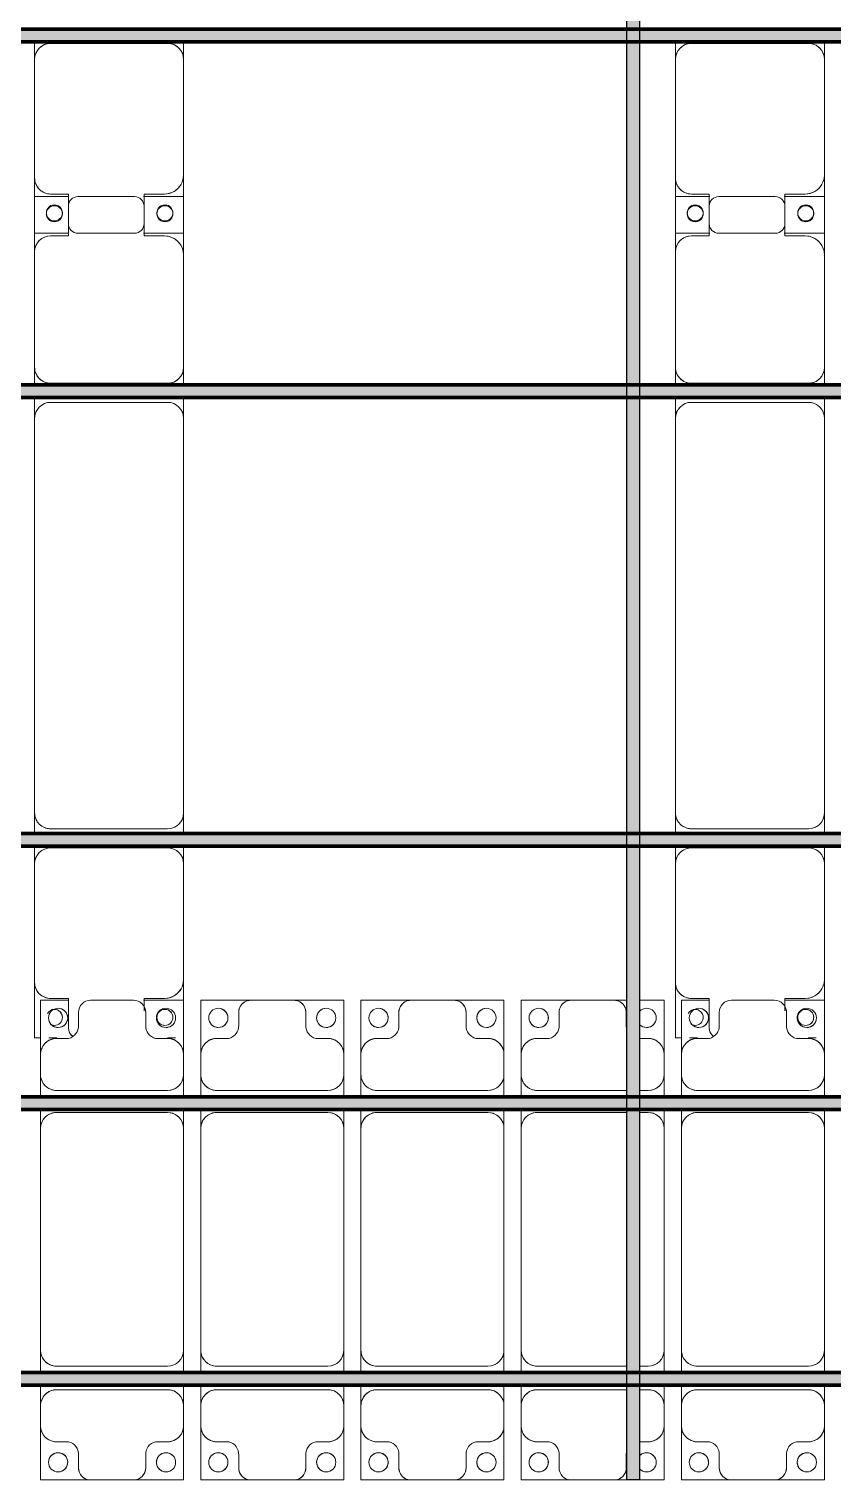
# Model space of a CAD drawing. Header units: millimetres. Extents: x -291190 to 146725, y 19759 to 185158.
# Drawn here: x -267430 to -264920, y 64836 to 69363 of the extents above; entities that cross this region are included whole.
import ezdxf

# ---------------------------------------------------------------- set-up
doc = ezdxf.new("R2010")
doc.units = ezdxf.units.MM
doc.layers.add('A-GENM', color=13, linetype='Continuous', lineweight=9)
doc.layers.add('S-BEAM', color=12, linetype='Continuous', lineweight=9)

# ---------------------------------------------------------------- blocks, each defined once
blk = doc.blocks.new('Dầm C52 - Dầm C52-73879-KHUNG KẾT CẤU BÈ PIN 4')
at = {"layer": 'S-BEAM', "lineweight": 140}
blk.add_hatch(color=1, dxfattribs=at).paths.add_polyline_path([(-101365.1, 20), (-101557, 20), (-101557, -20), (101557, -20), (101557, 20), (-100456.6, 20)])
at = {"layer": 'S-BEAM', "color": 1, "lineweight": 140}
for p, q in [((-101557, 20), (101557, 20)), ((101557, -20), (-101557, -20))]:
    blk.add_line(p, q, dxfattribs=at)
blk = doc.blocks.new('Dầm C52 - Dầm C52-73880-KHUNG KẾT CẤU BÈ PIN 4')
at = {"layer": 'S-BEAM', "lineweight": 140}
blk.add_hatch(color=1, dxfattribs=at).paths.add_polyline_path([(-101365.1, 20), (-101557, 20), (-101557, -20), (101518, -20), (101518, 20), (-100456.6, 20)])
at = {"layer": 'S-BEAM', "color": 1, "lineweight": 140}
for p, q in [((-101557, 20), (101518, 20)), ((101518, -20), (-101557, -20))]:
    blk.add_line(p, q, dxfattribs=at)
blk = doc.blocks.new('Dai phaodi lai - DẢI PHAO DI LẠI-72756-KHUNG KẾT CẤU BÈ PIN 4')
at = {"layer": 'A-GENM', "color": 7}
for p, q in [((183776.8, 748.4), (183933.1, 748.4)), ((183776.8, 579.3), (183776.8, 748.4)), ((183776.8, 748.4), (183776.8, 579.3)), ((183933.1, 748.4), (183776.8, 748.4)), ((184066.9, 748.4), (183933.1, 748.4)), ((184066.9, 748.4), (184223.2, 748.4)), ((184223.2, 748.4), (184066.9, 748.4)), ((184223.2, 748.4), (184223.2, 579.3)), ((184223.2, 579.3), (184223.2, 748.4)), ((184276.8, 748.4), (184353.4, 748.4)), ((184276.8, 579.3), (184276.8, 748.4)), ((184276.8, 748.4), (184276.8, 579.3)), ((184353.4, 748.4), (184276.8, 748.4)), ((184393.4, 748.4), (184433.1, 748.4)), ((184433.1, 748.4), (184393.4, 748.4)), ((184566.9, 748.4), (184433.1, 748.4)), ((184566.9, 748.4), (184723.2, 748.4)), ((184723.2, 748.4), (184566.9, 748.4)), ((184723.2, 748.4), (184723.2, 579.3)), ((184723.2, 579.3), (184723.2, 748.4)), ((184776.8, 748.4), (184933.1, 748.4)), ((184776.8, 579.3), (184776.8, 748.4)), ((184776.8, 748.4), (184776.8, 579.3)), ((184933.1, 748.4), (184776.8, 748.4)), ((185066.9, 748.4), (184933.1, 748.4)), ((185066.9, 748.4), (185223.2, 748.4)), ((185223.2, 748.4), (185066.9, 748.4)), ((185223.2, 748.4), (185223.2, 579.3)), ((185223.2, 579.3), (185223.2, 748.4)), ((185276.8, 748.4), (185433.1, 748.4)), ((185276.8, 579.3), (185276.8, 748.4)), ((185276.8, 748.4), (185276.8, 579.3)), ((185433.1, 748.4), (185276.8, 748.4)), ((185566.9, 748.4), (185433.1, 748.4)), ((185566.9, 748.4), (185723.2, 748.4)), ((185723.2, 748.4), (185566.9, 748.4)), ((185723.2, 748.4), (185723.2, 579.3)), ((185723.2, 579.3), (185723.2, 748.4)), ((185776.8, 748.4), (185933.1, 748.4)), ((185776.8, 579.3), (185776.8, 748.4)), ((185776.8, 748.4), (185776.8, 579.3)), ((185933.1, 748.4), (185776.8, 748.4)), ((186066.9, 748.4), (185933.1, 748.4)), ((186066.9, 748.4), (186223.2, 748.4)), ((186223.2, 748.4), (186066.9, 748.4)), ((186223.2, 748.4), (186223.2, 579.3)), ((186223.2, 579.3), (186223.2, 748.4)), ((183895.1, 710.4), (183895.1, 670.7)), ((184104.9, 670.7), (184104.9, 710.4)), ((184395.1, 710.4), (184395.1, 670.7)), ((184604.9, 670.7), (184604.9, 710.4)), ((184895.1, 710.4), (184895.1, 670.7)), ((185104.9, 670.7), (185104.9, 710.4)), ((185395.1, 710.4), (185395.1, 670.7)), ((185604.9, 670.7), (185604.9, 710.4)), ((185895.1, 710.4), (185895.1, 670.7)), ((186104.9, 670.7), (186104.9, 710.4)), ((183864.3, 629.3), (183826.8, 629.3)), ((184173.2, 629.3), (184135.7, 629.3)), ((184353.4, 629.3), (184326.8, 629.3)), ((184673.2, 629.3), (184635.7, 629.3)), ((184864.3, 629.3), (184826.8, 629.3)), ((185173.2, 629.3), (185135.7, 629.3)), ((185364.3, 629.3), (185326.8, 629.3)), ((185673.2, 629.3), (185635.7, 629.3)), ((185864.3, 629.3), (185826.8, 629.3)), ((186173.2, 629.3), (186135.7, 629.3)), ((183776.8, 579.3), (183776.8, 516.7)), ((184223.2, 516.7), (184223.2, 579.3)), ((184276.8, 579.3), (184276.8, 516.7)), ((184723.2, 516.7), (184723.2, 579.3)), ((184776.8, 579.3), (184776.8, 516.7)), ((185223.2, 516.7), (185223.2, 579.3)), ((185276.8, 579.3), (185276.8, 516.7)), ((185723.2, 516.7), (185723.2, 579.3)), ((185776.8, 579.3), (185776.8, 516.7)), ((186223.2, 516.7), (186223.2, 579.3)), ((183776.8, 452.9), (183776.8, 516.7)), ((183776.8, 452.9), (183776.8, 516.7)), ((184223.2, 516.7), (184223.2, 452.9)), ((184223.2, 516.7), (184223.2, 452.9)), ((184276.8, 452.9), (184276.8, 516.7)), ((184276.8, 452.9), (184276.8, 516.7)), ((184723.2, 516.7), (184723.2, 452.9)), ((184723.2, 516.7), (184723.2, 452.9)), ((184776.8, 452.9), (184776.8, 516.7)), ((184776.8, 452.9), (184776.8, 516.7)), ((185223.2, 516.7), (185223.2, 452.9)), ((185223.2, 516.7), (185223.2, 452.9)), ((185276.8, 452.9), (185276.8, 516.7)), ((185276.8, 452.9), (185276.8, 516.7)), ((185723.2, 516.7), (185723.2, 452.9)), ((185723.2, 516.7), (185723.2, 452.9)), ((185776.8, 452.9), (185776.8, 516.7)), ((185776.8, 452.9), (185776.8, 516.7)), ((186223.2, 516.7), (186223.2, 452.9)), ((186223.2, 516.7), (186223.2, 452.9)), ((183826.8, 466.7), (184173.2, 466.7)), ((184326.8, 466.7), (184353.4, 466.7)), ((184393.4, 466.7), (184673.2, 466.7)), ((184826.8, 466.7), (185173.2, 466.7)), ((185326.8, 466.7), (185673.2, 466.7)), ((185826.8, 466.7), (186173.2, 466.7)), ((183776.8, 343.3), (183776.8, 412.9)), ((183776.8, 343.3), (183776.8, 412.9)), ((184223.2, 412.9), (184223.2, 343.3)), ((184223.2, 412.9), (184223.2, 343.3)), ((184276.8, 343.3), (184276.8, 412.9)), ((184276.8, 343.3), (184276.8, 412.9)), ((184723.2, 412.9), (184723.2, 343.3)), ((184723.2, 412.9), (184723.2, 343.3)), ((184776.8, 343.3), (184776.8, 412.9)), ((184776.8, 343.3), (184776.8, 412.9)), ((185223.2, 412.9), (185223.2, 343.3)), ((185223.2, 412.9), (185223.2, 343.3)), ((185276.8, 343.3), (185276.8, 412.9)), ((185276.8, 343.3), (185276.8, 412.9)), ((185723.2, 412.9), (185723.2, 343.3)), ((185723.2, 412.9), (185723.2, 343.3)), ((185776.8, 343.3), (185776.8, 412.9)), ((185776.8, 343.3), (185776.8, 412.9)), ((186223.2, 412.9), (186223.2, 343.3)), ((186223.2, 412.9), (186223.2, 343.3)), ((184173.2, 393.3), (183826.8, 393.3)), ((184353.4, 393.3), (184326.8, 393.3)), ((184673.2, 393.3), (184393.4, 393.3)), ((185173.2, 393.3), (184826.8, 393.3)), ((185673.2, 393.3), (185326.8, 393.3)), ((186173.2, 393.3), (185826.8, 393.3)), ((183776.8, 343.3), (183776.8, -348.3)), ((184223.2, -348.3), (184223.2, 343.3)), ((184276.8, 343.3), (184276.8, -348.3)), ((184723.2, -348.3), (184723.2, 343.3)), ((184776.8, 343.3), (184776.8, -348.3)), ((185223.2, -348.3), (185223.2, 343.3)), ((185276.8, 343.3), (185276.8, -348.3)), ((185723.2, -348.3), (185723.2, 343.3)), ((185776.8, 343.3), (185776.8, -348.3)), ((186223.2, -348.3), (186223.2, 343.3)), ((183776.8, -407.1), (183776.8, -348.3)), ((183776.8, -407.1), (183776.8, -348.3)), ((184223.2, -348.3), (184223.2, -407.1)), ((184223.2, -348.3), (184223.2, -407.1)), ((184276.8, -407.1), (184276.8, -348.3)), ((184276.8, -407.1), (184276.8, -348.3)), ((184723.2, -348.3), (184723.2, -407.1)), ((184723.2, -348.3), (184723.2, -407.1)), ((184776.8, -407.1), (184776.8, -348.3)), ((184776.8, -407.1), (184776.8, -348.3)), ((185223.2, -348.3), (185223.2, -407.1)), ((185223.2, -348.3), (185223.2, -407.1)), ((185276.8, -407.1), (185276.8, -348.3)), ((185276.8, -407.1), (185276.8, -348.3)), ((185723.2, -348.3), (185723.2, -407.1)), ((185723.2, -348.3), (185723.2, -407.1)), ((185776.8, -407.1), (185776.8, -348.3)), ((185776.8, -407.1), (185776.8, -348.3)), ((186223.2, -348.3), (186223.2, -407.1)), ((186223.2, -348.3), (186223.2, -407.1)), ((183826.8, -398.3), (184173.2, -398.3)), ((184326.8, -398.3), (184353.4, -398.3)), ((184393.4, -398.3), (184673.2, -398.3)), ((184826.8, -398.3), (185173.2, -398.3)), ((185326.8, -398.3), (185673.2, -398.3)), ((185826.8, -398.3), (186173.2, -398.3)), ((183776.8, -516.7), (183776.8, -447.1)), ((183776.8, -516.7), (183776.8, -447.1)), ((184223.2, -447.1), (184223.2, -516.7)), ((184223.2, -447.1), (184223.2, -516.7)), ((184276.8, -516.7), (184276.8, -447.1)), ((184276.8, -516.7), (184276.8, -447.1)), ((184723.2, -447.1), (184723.2, -516.7)), ((184723.2, -447.1), (184723.2, -516.7)), ((184776.8, -516.7), (184776.8, -447.1)), ((184776.8, -516.7), (184776.8, -447.1)), ((185223.2, -447.1), (185223.2, -516.7)), ((185223.2, -447.1), (185223.2, -516.7)), ((185276.8, -516.7), (185276.8, -447.1)), ((185276.8, -516.7), (185276.8, -447.1)), ((185723.2, -447.1), (185723.2, -516.7)), ((185723.2, -447.1), (185723.2, -516.7)), ((185776.8, -516.7), (185776.8, -447.1)), ((185776.8, -516.7), (185776.8, -447.1)), ((186223.2, -447.1), (186223.2, -516.7)), ((186223.2, -447.1), (186223.2, -516.7)), ((184173.2, -466.7), (183826.8, -466.7)), ((184353.4, -466.7), (184326.8, -466.7)), ((184673.2, -466.7), (184393.4, -466.7)), ((185173.2, -466.7), (184826.8, -466.7)), ((185673.2, -466.7), (185326.8, -466.7)), ((186173.2, -466.7), (185826.8, -466.7)), ((183776.8, -516.7), (183776.8, -579.3)), ((184223.2, -579.3), (184223.2, -516.7)), ((184276.8, -516.7), (184276.8, -579.3)), ((184723.2, -579.3), (184723.2, -516.7)), ((184776.8, -516.7), (184776.8, -579.3)), ((185223.2, -579.3), (185223.2, -516.7)), ((185276.8, -516.7), (185276.8, -579.3)), ((185723.2, -579.3), (185723.2, -516.7)), ((185776.8, -516.7), (185776.8, -579.3)), ((186223.2, -579.3), (186223.2, -516.7)), ((183776.8, -748.4), (183776.8, -579.3)), ((183776.8, -579.3), (183776.8, -748.4)), ((184223.2, -579.3), (184223.2, -748.4)), ((184223.2, -748.4), (184223.2, -579.3)), ((184276.8, -748.4), (184276.8, -579.3)), ((184276.8, -579.3), (184276.8, -748.4)), ((184723.2, -579.3), (184723.2, -748.4)), ((184723.2, -748.4), (184723.2, -579.3)), ((184776.8, -748.4), (184776.8, -579.3)), ((184776.8, -579.3), (184776.8, -748.4)), ((185223.2, -579.3), (185223.2, -748.4)), ((185223.2, -748.4), (185223.2, -579.3)), ((185276.8, -748.4), (185276.8, -579.3)), ((185276.8, -579.3), (185276.8, -748.4)), ((185723.2, -579.3), (185723.2, -748.4)), ((185723.2, -748.4), (185723.2, -579.3)), ((185776.8, -748.4), (185776.8, -579.3)), ((185776.8, -579.3), (185776.8, -748.4)), ((186223.2, -579.3), (186223.2, -748.4)), ((186223.2, -748.4), (186223.2, -579.3)), ((183826.8, -629.3), (183864.3, -629.3)), ((184135.7, -629.3), (184173.2, -629.3)), ((184326.8, -629.3), (184353.4, -629.3)), ((184635.7, -629.3), (184673.2, -629.3)), ((184826.8, -629.3), (184864.3, -629.3)), ((185135.7, -629.3), (185173.2, -629.3)), ((185326.8, -629.3), (185364.3, -629.3)), ((185635.7, -629.3), (185673.2, -629.3)), ((185826.8, -629.3), (185864.3, -629.3)), ((186135.7, -629.3), (186173.2, -629.3)), ((183895.1, -670.7), (183895.1, -710.4)), ((184104.9, -710.4), (184104.9, -670.7)), ((184395.1, -670.7), (184395.1, -710.4)), ((184604.9, -710.4), (184604.9, -670.7)), ((184895.1, -670.7), (184895.1, -710.4)), ((185104.9, -710.4), (185104.9, -670.7)), ((185395.1, -670.7), (185395.1, -710.4)), ((185604.9, -710.4), (185604.9, -670.7)), ((185895.1, -670.7), (185895.1, -710.4)), ((186104.9, -710.4), (186104.9, -670.7)), ((183901.5, -748.4), (183776.8, -748.4)), ((183776.8, -748.4), (183901.5, -748.4)), ((183933.1, -748.4), (184066.9, -748.4)), ((184223.2, -748.4), (184135.2, -748.4)), ((184135.2, -748.4), (184223.2, -748.4)), ((184353.4, -748.4), (184276.8, -748.4)), ((184276.8, -748.4), (184353.4, -748.4)), ((184433.1, -748.4), (184393.4, -748.4)), ((184393.4, -748.4), (184433.1, -748.4)), ((184433.1, -748.4), (184566.9, -748.4)), ((184723.2, -748.4), (184566.9, -748.4)), ((184566.9, -748.4), (184723.2, -748.4)), ((184933.1, -748.4), (184776.8, -748.4)), ((184776.8, -748.4), (184933.1, -748.4)), ((184933.1, -748.4), (185066.9, -748.4)), ((185223.2, -748.4), (185066.9, -748.4)), ((185066.9, -748.4), (185223.2, -748.4)), ((185433.1, -748.4), (185276.8, -748.4)), ((185276.8, -748.4), (185433.1, -748.4)), ((185433.1, -748.4), (185566.9, -748.4)), ((185723.2, -748.4), (185566.9, -748.4)), ((185566.9, -748.4), (185723.2, -748.4)), ((185901.5, -748.4), (185776.8, -748.4)), ((185776.8, -748.4), (185901.5, -748.4)), ((185933.1, -748.4), (186066.9, -748.4)), ((186223.2, -748.4), (186135.2, -748.4)), ((186135.2, -748.4), (186223.2, -748.4))]:
    blk.add_line(p, q, dxfattribs=at)
for centre, radius, start, end in [((183933.1, 710.4), 38, 90, 180), ((183933.1, 710.4), 38, 90, 180), ((183933.1, 710.4), 38, 120, 180), ((183933.1, 710.4), 38, 120, 180), ((183933.1, 710.4), 38, 90, 105), ((183933.1, 710.4), 38, 90, 105), ((184066.9, 710.4), 38, 360, 90), ((184066.9, 710.4), 38, 75, 90), ((184066.9, 710.4), 38, 0, 90), ((184066.9, 710.4), 38, 75, 90), ((184066.9, 710.4), 38, 0, 60), ((184066.9, 710.4), 38, 0, 60), ((184433.1, 710.4), 38, 90, 180), ((184433.1, 710.4), 38, 90, 180), ((184433.1, 710.4), 38, 120, 180), ((184433.1, 710.4), 38, 120, 180), ((184433.1, 710.4), 38, 90, 105), ((184433.1, 710.4), 38, 90, 105), ((184566.9, 710.4), 38, 360, 90), ((184566.9, 710.4), 38, 75, 90), ((184566.9, 710.4), 38, 0, 90), ((184566.9, 710.4), 38, 75, 90), ((184566.9, 710.4), 38, 0, 60), ((184566.9, 710.4), 38, 0, 60), ((184933.1, 710.4), 38, 90, 180), ((184933.1, 710.4), 38, 90, 180), ((184933.1, 710.4), 38, 120, 180), ((184933.1, 710.4), 38, 120, 180), ((184933.1, 710.4), 38, 90, 105), ((184933.1, 710.4), 38, 90, 105), ((185066.9, 710.4), 38, 360, 90), ((185066.9, 710.4), 38, 75, 90), ((185066.9, 710.4), 38, 0, 90), ((185066.9, 710.4), 38, 75, 90), ((185066.9, 710.4), 38, 0, 60), ((185066.9, 710.4), 38, 0, 60), ((185433.1, 710.4), 38, 90, 180), ((185433.1, 710.4), 38, 90, 180), ((185433.1, 710.4), 38, 120, 180), ((185433.1, 710.4), 38, 120, 180), ((185433.1, 710.4), 38, 90, 105), ((185433.1, 710.4), 38, 90, 105), ((185566.9, 710.4), 38, 360, 90), ((185566.9, 710.4), 38, 75, 90), ((185566.9, 710.4), 38, 0, 90), ((185566.9, 710.4), 38, 75, 90), ((185566.9, 710.4), 38, 0, 60), ((185566.9, 710.4), 38, 0, 60), ((185933.1, 710.4), 38, 90, 180), ((185933.1, 710.4), 38, 90, 180), ((185933.1, 710.4), 38, 120, 180), ((185933.1, 710.4), 38, 120, 180), ((185933.1, 710.4), 38, 90, 105), ((185933.1, 710.4), 38, 90, 105), ((186066.9, 710.4), 38, 360, 90), ((186066.9, 710.4), 38, 75, 90), ((186066.9, 710.4), 38, 0, 90), ((186066.9, 710.4), 38, 75, 90), ((186066.9, 710.4), 38, 0, 60), ((186066.9, 710.4), 38, 0, 60), ((183831.6, 693.3), 30, 90, 270), ((183831.6, 693.3), 30, 90, 180), ((183831.6, 693.3), 30, 195, 270), ((183831.6, 693.3), 30, 270, 90), ((183831.6, 693.3), 30, 285, 90), ((184168.4, 693.3), 30, 90, 270), ((184168.4, 693.3), 30, 90, 255), ((184168.4, 693.3), 30, 270, 90), ((184168.4, 693.3), 30, 0, 90), ((184168.4, 693.3), 30, 270, 345), ((184331.6, 693.3), 30, 90, 270), ((184331.6, 693.3), 30, 90, 180), ((184331.6, 693.3), 30, 195, 270), ((184331.6, 693.3), 30, 45, 90), ((184331.6, 693.3), 30, 45, 90), ((184668.4, 693.3), 30, 90, 270), ((184668.4, 693.3), 30, 90, 255), ((184668.4, 693.3), 30, 270, 90), ((184668.4, 693.3), 30, 0, 90), ((184668.4, 693.3), 30, 270, 345), ((184831.6, 693.3), 30, 90, 270), ((184831.6, 693.3), 30, 90, 180), ((184831.6, 693.3), 30, 195, 270), ((184831.6, 693.3), 30, 270, 90), ((184831.6, 693.3), 30, 285, 90), ((185168.4, 693.3), 30, 90, 270), ((185168.4, 693.3), 30, 90, 255), ((185168.4, 693.3), 30, 270, 90), ((185168.4, 693.3), 30, 0, 90), ((185168.4, 693.3), 30, 270, 345), ((185331.6, 693.3), 30, 90, 270), ((185331.6, 693.3), 30, 90, 180), ((185331.6, 693.3), 30, 195, 270), ((185331.6, 693.3), 30, 270, 90), ((185331.6, 693.3), 30, 285, 90), ((185668.4, 693.3), 30, 90, 270), ((185668.4, 693.3), 30, 90, 255), ((185668.4, 693.3), 30, 270, 90), ((185668.4, 693.3), 30, 0, 90), ((185668.4, 693.3), 30, 270, 345), ((185831.6, 693.3), 30, 90, 270), ((185831.6, 693.3), 30, 90, 180), ((185831.6, 693.3), 30, 195, 270), ((185831.6, 693.3), 30, 270, 90), ((185831.6, 693.3), 30, 285, 90), ((186168.4, 693.3), 30, 90, 270), ((186168.4, 693.3), 30, 90, 255), ((186168.4, 693.3), 30, 270, 90), ((186168.4, 693.3), 30, 0, 90), ((186168.4, 693.3), 30, 270, 345), ((183855.2, 668.2), 40, 283.1885, 3.5081), ((184144.8, 668.2), 40, 176.4919, 256.8115), ((184331.6, 693.3), 30, 270, 315), ((184331.6, 693.3), 30, 285, 315), ((184355.2, 668.2), 40, 350.1215, 3.5081), ((184644.8, 668.2), 40, 176.4919, 256.8115), ((184855.2, 668.2), 40, 283.1885, 3.5081), ((185144.8, 668.2), 40, 176.4919, 256.8115), ((185355.2, 668.2), 40, 283.1885, 3.5081), ((185644.8, 668.2), 40, 176.4919, 256.8115), ((185855.2, 668.2), 40, 283.1885, 3.5081), ((186144.8, 668.2), 40, 176.4919, 256.8115), ((183826.8, 579.3), 50, 90, 180), ((183826.8, 579.3), 50, 90, 165), ((183826.8, 579.3), 50, 135, 150), ((183826.8, 579.3), 50, 135, 150), ((183826.8, 579.3), 50, 90, 120), ((183826.8, 579.3), 50, 90, 120), ((184173.2, 579.3), 50, 0, 90), ((184173.2, 579.3), 50, 60, 90), ((184173.2, 579.3), 50, 15, 90), ((184173.2, 579.3), 50, 60, 90), ((184173.2, 579.3), 50, 30, 45), ((184173.2, 579.3), 50, 30, 45), ((184326.8, 579.3), 50, 90, 180), ((184326.8, 579.3), 50, 90, 165), ((184326.8, 579.3), 50, 135, 150), ((184326.8, 579.3), 50, 135, 150), ((184326.8, 579.3), 50, 90, 120), ((184326.8, 579.3), 50, 90, 120), ((184673.2, 579.3), 50, 0, 90), ((184673.2, 579.3), 50, 60, 90), ((184673.2, 579.3), 50, 15, 90), ((184673.2, 579.3), 50, 60, 90), ((184673.2, 579.3), 50, 30, 45), ((184673.2, 579.3), 50, 30, 45), ((184826.8, 579.3), 50, 90, 180), ((184826.8, 579.3), 50, 90, 165), ((184826.8, 579.3), 50, 135, 150), ((184826.8, 579.3), 50, 135, 150), ((184826.8, 579.3), 50, 90, 120), ((184826.8, 579.3), 50, 90, 120), ((185173.2, 579.3), 50, 0, 90), ((185173.2, 579.3), 50, 60, 90), ((185173.2, 579.3), 50, 15, 90), ((185173.2, 579.3), 50, 60, 90), ((185173.2, 579.3), 50, 30, 45), ((185173.2, 579.3), 50, 30, 45), ((185326.8, 579.3), 50, 90, 180), ((185326.8, 579.3), 50, 90, 165), ((185326.8, 579.3), 50, 135, 150), ((185326.8, 579.3), 50, 135, 150), ((185326.8, 579.3), 50, 90, 120), ((185326.8, 579.3), 50, 90, 120), ((185673.2, 579.3), 50, 0, 90), ((185673.2, 579.3), 50, 60, 90), ((185673.2, 579.3), 50, 15, 90), ((185673.2, 579.3), 50, 60, 90), ((185673.2, 579.3), 50, 30, 45), ((185673.2, 579.3), 50, 30, 45), ((185826.8, 579.3), 50, 90, 180), ((185826.8, 579.3), 50, 90, 165), ((185826.8, 579.3), 50, 135, 150), ((185826.8, 579.3), 50, 135, 150), ((185826.8, 579.3), 50, 90, 120), ((185826.8, 579.3), 50, 90, 120), ((186173.2, 579.3), 50, 0, 90), ((186173.2, 579.3), 50, 60, 90), ((186173.2, 579.3), 50, 15, 90), ((186173.2, 579.3), 50, 60, 90), ((186173.2, 579.3), 50, 30, 45), ((186173.2, 579.3), 50, 30, 45), ((183826.8, 516.7), 50, 180, 270), ((183826.8, 516.7), 50, 195, 270), ((184173.2, 516.7), 50, 270, 0), ((184173.2, 516.7), 50, 270, 345), ((184326.8, 516.7), 50, 180, 270), ((184326.8, 516.7), 50, 195, 270), ((184673.2, 516.7), 50, 270, 0), ((184673.2, 516.7), 50, 270, 345), ((184826.8, 516.7), 50, 180, 270), ((184826.8, 516.7), 50, 195, 270), ((185173.2, 516.7), 50, 270, 0), ((185173.2, 516.7), 50, 270, 345), ((185326.8, 516.7), 50, 180, 270), ((185326.8, 516.7), 50, 195, 270), ((185673.2, 516.7), 50, 270, 0), ((185673.2, 516.7), 50, 270, 345), ((185826.8, 516.7), 50, 180, 270), ((185826.8, 516.7), 50, 195, 270), ((186173.2, 516.7), 50, 270, 0), ((186173.2, 516.7), 50, 270, 345), ((183826.8, 343.3), 50, 90, 180), ((183826.8, 343.3), 50, 150, 180), ((183826.8, 343.3), 50, 105, 120), ((184173.2, 343.3), 50, 360, 90), ((184173.2, 343.3), 50, 360, 75), ((184326.8, 343.3), 50, 90, 180), ((184326.8, 343.3), 50, 150, 180), ((184326.8, 343.3), 50, 105, 120), ((184673.2, 343.3), 50, 360, 90), ((184673.2, 343.3), 50, 360, 75), ((184826.8, 343.3), 50, 90, 180), ((184826.8, 343.3), 50, 150, 180), ((184826.8, 343.3), 50, 105, 120), ((185173.2, 343.3), 50, 360, 90), ((185173.2, 343.3), 50, 360, 75), ((185326.8, 343.3), 50, 90, 180), ((185326.8, 343.3), 50, 150, 180), ((185326.8, 343.3), 50, 105, 120), ((185673.2, 343.3), 50, 360, 90), ((185673.2, 343.3), 50, 360, 75), ((185826.8, 343.3), 50, 90, 180), ((185826.8, 343.3), 50, 150, 180), ((185826.8, 343.3), 50, 105, 120), ((186173.2, 343.3), 50, 360, 90), ((186173.2, 343.3), 50, 360, 75), ((183826.8, -348.3), 50, 180, 270), ((183826.8, -348.3), 50, 195, 270), ((184173.2, -348.3), 50, 270, 360), ((184173.2, -348.3), 50, 315, 360), ((184326.8, -348.3), 50, 180, 270), ((184326.8, -348.3), 50, 195, 270), ((184673.2, -348.3), 50, 270, 360), ((184673.2, -348.3), 50, 315, 360), ((184826.8, -348.3), 50, 180, 270), ((184826.8, -348.3), 50, 195, 270), ((185173.2, -348.3), 50, 270, 360), ((185173.2, -348.3), 50, 315, 360), ((185326.8, -348.3), 50, 180, 270), ((185326.8, -348.3), 50, 195, 270), ((185673.2, -348.3), 50, 270, 360), ((185673.2, -348.3), 50, 315, 360), ((185826.8, -348.3), 50, 180, 270), ((185826.8, -348.3), 50, 195, 270), ((186173.2, -348.3), 50, 270, 360), ((186173.2, -348.3), 50, 315, 360), ((184173.2, -348.3), 50, 270, 300), ((184673.2, -348.3), 50, 270, 300), ((185173.2, -348.3), 50, 270, 300), ((185673.2, -348.3), 50, 270, 300), ((186173.2, -348.3), 50, 270, 300), ((183826.8, -516.7), 50, 90, 180), ((183826.8, -516.7), 50, 90, 165), ((184173.2, -516.7), 50, 360, 90), ((184173.2, -516.7), 50, 15, 90), ((184326.8, -516.7), 50, 90, 180), ((184326.8, -516.7), 50, 90, 165), ((184673.2, -516.7), 50, 360, 90), ((184673.2, -516.7), 50, 15, 90), ((184826.8, -516.7), 50, 90, 180), ((184826.8, -516.7), 50, 90, 165), ((185173.2, -516.7), 50, 360, 90), ((185173.2, -516.7), 50, 15, 90), ((185326.8, -516.7), 50, 90, 180), ((185326.8, -516.7), 50, 90, 165), ((185673.2, -516.7), 50, 360, 90), ((185673.2, -516.7), 50, 15, 90), ((185826.8, -516.7), 50, 90, 180), ((185826.8, -516.7), 50, 90, 165), ((186173.2, -516.7), 50, 360, 90), ((186173.2, -516.7), 50, 15, 90), ((183826.8, -579.3), 50, 180, 270), ((184173.2, -579.3), 50, 270, 360), ((184326.8, -579.3), 50, 180, 270), ((184673.2, -579.3), 50, 270, 360), ((184826.8, -579.3), 50, 180, 270), ((185173.2, -579.3), 50, 270, 360), ((185326.8, -579.3), 50, 180, 270), ((185673.2, -579.3), 50, 270, 360), ((185826.8, -579.3), 50, 180, 270), ((186173.2, -579.3), 50, 270, 360), ((183826.8, -579.3), 50, 195, 270), ((183826.8, -579.3), 50, 210, 225), ((183826.8, -579.3), 50, 210, 225), ((183826.8, -579.3), 50, 240, 270), ((183826.8, -579.3), 50, 240, 270), ((183855.2, -668.2), 40, 356.4919, 76.8115), ((184144.8, -668.2), 40, 103.1885, 183.5081), ((184173.2, -579.3), 50, 270, 345), ((184173.2, -579.3), 50, 270, 300), ((184173.2, -579.3), 50, 270, 300), ((184173.2, -579.3), 50, 315, 330), ((184173.2, -579.3), 50, 315, 330), ((184326.8, -579.3), 50, 195, 270), ((184326.8, -579.3), 50, 210, 225), ((184326.8, -579.3), 50, 210, 225), ((184326.8, -579.3), 50, 240, 270), ((184326.8, -579.3), 50, 240, 270), ((184644.8, -668.2), 40, 103.1885, 183.5081), ((184673.2, -579.3), 50, 270, 345), ((184673.2, -579.3), 50, 270, 300), ((184673.2, -579.3), 50, 270, 300), ((184673.2, -579.3), 50, 315, 330), ((184673.2, -579.3), 50, 315, 330), ((184826.8, -579.3), 50, 195, 270), ((184826.8, -579.3), 50, 210, 225), ((184826.8, -579.3), 50, 210, 225), ((184826.8, -579.3), 50, 240, 270), ((184826.8, -579.3), 50, 240, 270), ((184855.2, -668.2), 40, 356.4919, 76.8115), ((185144.8, -668.2), 40, 103.1885, 183.5081), ((185173.2, -579.3), 50, 270, 345), ((185173.2, -579.3), 50, 270, 300), ((185173.2, -579.3), 50, 270, 300), ((185173.2, -579.3), 50, 315, 330), ((185173.2, -579.3), 50, 315, 330), ((185326.8, -579.3), 50, 195, 270), ((185326.8, -579.3), 50, 210, 225), ((185326.8, -579.3), 50, 210, 225), ((185326.8, -579.3), 50, 240, 270), ((185326.8, -579.3), 50, 240, 270), ((185355.2, -668.2), 40, 356.4919, 76.8115), ((185644.8, -668.2), 40, 103.1885, 183.5081), ((185673.2, -579.3), 50, 270, 345), ((185673.2, -579.3), 50, 270, 300), ((185673.2, -579.3), 50, 270, 300), ((185673.2, -579.3), 50, 315, 330), ((185673.2, -579.3), 50, 315, 330), ((185826.8, -579.3), 50, 195, 270), ((185826.8, -579.3), 50, 210, 225), ((185826.8, -579.3), 50, 210, 225), ((185826.8, -579.3), 50, 240, 270), ((185826.8, -579.3), 50, 240, 270), ((185855.2, -668.2), 40, 356.4919, 76.8115), ((186144.8, -668.2), 40, 103.1885, 183.5081), ((186173.2, -579.3), 50, 270, 345), ((186173.2, -579.3), 50, 270, 300), ((186173.2, -579.3), 50, 270, 300), ((186173.2, -579.3), 50, 315, 330), ((186173.2, -579.3), 50, 315, 330), ((183831.6, -693.3), 30, 90, 270), ((183831.6, -693.3), 30, 90, 165), ((183831.6, -693.3), 30, 270, 90), ((183831.6, -693.3), 30, 270, 75), ((184168.4, -693.3), 30, 90, 270), ((184168.4, -693.3), 30, 105, 270), ((184168.4, -693.3), 30, 270, 90), ((184168.4, -693.3), 30, 15, 90), ((184331.6, -693.3), 30, 90, 270), ((184331.6, -693.3), 30, 90, 165), ((184331.6, -693.3), 30, 45, 90), ((184331.6, -693.3), 30, 45, 75), ((184355.2, -668.2), 40, 356.4919, 9.8785), ((184668.4, -693.3), 30, 90, 270), ((184668.4, -693.3), 30, 105, 270), ((184668.4, -693.3), 30, 270, 90), ((184668.4, -693.3), 30, 15, 90), ((184831.6, -693.3), 30, 90, 270), ((184831.6, -693.3), 30, 90, 165), ((184831.6, -693.3), 30, 270, 90), ((184831.6, -693.3), 30, 270, 75), ((185168.4, -693.3), 30, 90, 270), ((185168.4, -693.3), 30, 105, 270), ((185168.4, -693.3), 30, 270, 90), ((185168.4, -693.3), 30, 15, 90), ((185331.6, -693.3), 30, 90, 270), ((185331.6, -693.3), 30, 90, 165), ((185331.6, -693.3), 30, 270, 90), ((185331.6, -693.3), 30, 270, 75), ((185668.4, -693.3), 30, 90, 270), ((185668.4, -693.3), 30, 105, 270), ((185668.4, -693.3), 30, 270, 90), ((185668.4, -693.3), 30, 15, 90), ((185831.6, -693.3), 30, 90, 270), ((185831.6, -693.3), 30, 90, 165), ((185831.6, -693.3), 30, 270, 90), ((185831.6, -693.3), 30, 270, 75), ((186168.4, -693.3), 30, 90, 270), ((186168.4, -693.3), 30, 105, 270), ((186168.4, -693.3), 30, 270, 90), ((186168.4, -693.3), 30, 15, 90), ((183831.6, -693.3), 30, 180, 270), ((183933.1, -710.4), 38, 180, 270), ((183933.1, -710.4), 38, 180, 210), ((183933.1, -710.4), 38, 180, 210), ((184066.9, -710.4), 38, 270, 360), ((184168.4, -693.3), 30, 270, 360), ((184331.6, -693.3), 30, 180, 270), ((184331.6, -693.3), 30, 270, 315), ((184331.6, -693.3), 30, 270, 315), ((184433.1, -710.4), 38, 180, 270), ((184433.1, -710.4), 38, 180, 240), ((184433.1, -710.4), 38, 180, 270), ((184433.1, -710.4), 38, 180, 240), ((184566.9, -710.4), 38, 270, 360), ((184566.9, -710.4), 38, 270, 360), ((184566.9, -710.4), 38, 300, 360), ((184566.9, -710.4), 38, 300, 360), ((184668.4, -693.3), 30, 270, 360), ((184831.6, -693.3), 30, 180, 270), ((184933.1, -710.4), 38, 180, 270), ((184933.1, -710.4), 38, 180, 240), ((184933.1, -710.4), 38, 180, 270), ((184933.1, -710.4), 38, 180, 240), ((185066.9, -710.4), 38, 270, 360), ((185066.9, -710.4), 38, 270, 360), ((185066.9, -710.4), 38, 300, 360), ((185066.9, -710.4), 38, 300, 360), ((185168.4, -693.3), 30, 270, 360), ((185331.6, -693.3), 30, 180, 270), ((185433.1, -710.4), 38, 180, 270), ((185433.1, -710.4), 38, 180, 240), ((185433.1, -710.4), 38, 180, 270), ((185433.1, -710.4), 38, 180, 240), ((185566.9, -710.4), 38, 270, 360), ((185566.9, -710.4), 38, 270, 360), ((185566.9, -710.4), 38, 300, 360), ((185566.9, -710.4), 38, 300, 360), ((185668.4, -693.3), 30, 270, 360), ((185831.6, -693.3), 30, 180, 270), ((185933.1, -710.4), 38, 180, 270), ((185933.1, -710.4), 38, 180, 210), ((185933.1, -710.4), 38, 180, 210), ((186066.9, -710.4), 38, 270, 360), ((186168.4, -693.3), 30, 270, 360), ((184433.1, -710.4), 38, 255, 270), ((184433.1, -710.4), 38, 255, 270), ((184566.9, -710.4), 38, 270, 285), ((184566.9, -710.4), 38, 270, 285), ((184933.1, -710.4), 38, 255, 270), ((184933.1, -710.4), 38, 255, 270), ((185066.9, -710.4), 38, 270, 285), ((185066.9, -710.4), 38, 270, 285), ((185433.1, -710.4), 38, 255, 270), ((185433.1, -710.4), 38, 255, 270), ((185566.9, -710.4), 38, 270, 285), ((185566.9, -710.4), 38, 270, 285)]:
    blk.add_arc(centre, radius, start, end, dxfattribs=at)
blk = doc.blocks.new('Dầm C52 - Dầm C52-V31-KHUNG KẾT CẤU BÈ PIN 4')
at = {"layer": 'S-BEAM', "lineweight": 140}
blk.add_hatch(color=1, dxfattribs=at).paths.add_polyline_path([(-101365.1, 20), (-101557, 20), (-101557, -20), (101557, -20), (101557, 20), (-100456.6, 20)])
at = {"layer": 'S-BEAM', "color": 1, "lineweight": 140}
for p, q in [((-101557, 20), (101557, 20)), ((101557, -20), (-101557, -20))]:
    blk.add_line(p, q, dxfattribs=at)
blk = doc.blocks.new('Dai phao do pin - DẢI PHAO ĐỠ PIN-V47-KHUNG KẾT CẤU BÈ PIN 4')
at = {"layer": 'A-GENM', "color": 7}
for p, q in [((65974.9, 241.6), (66029.7, 241.6)), ((65974.9, 241.6), (66029.7, 241.6)), ((66389.7, 241.6), (66029.7, 241.6)), ((66389.7, 241.6), (66572.2, 241.6)), ((66572.2, 241.6), (66389.7, 241.6)), ((66457.8, 241.6), (66640.3, 241.6)), ((66457.8, 116.2), (66457.8, 241.6)), ((66640.3, 241.6), (66457.8, 241.6)), ((66572.2, 241.6), (66572.2, 116.2)), ((66990.3, 241.6), (66640.3, 241.6)), ((66990.3, 241.6), (67044.9, 241.6)), ((66990.3, 241.6), (67044.9, 241.6)), ((67084.9, 241.6), (67149.7, 241.6)), ((67084.9, 241.6), (67149.7, 241.6)), ((68380.3, 241.6), (67149.7, 241.6)), ((68380.3, 241.6), (68444.9, 241.6)), ((68380.3, 241.6), (68444.9, 241.6)), ((68484.9, 241.6), (68539.7, 241.6)), ((68484.9, 241.6), (68539.7, 241.6)), ((68899.7, 241.6), (68539.7, 241.6)), ((68899.7, 241.6), (69082.2, 241.6)), ((69082.2, 241.6), (68899.7, 241.6)), ((65979.7, 191.6), (65979.7, -173.4)), ((66449.7, 118.2), (66449.7, 181.6)), ((66580.3, 181.6), (66580.3, 118.2)), ((67040.3, -173.4), (67040.3, 191.6)), ((67099.7, 191.6), (67099.7, -173.4)), ((68430.3, -173.4), (68430.3, 191.6)), ((68489.7, 191.6), (68489.7, -173.4)), ((68959.7, 118.2), (68959.7, 181.6)), ((69082.2, 216), (69082.2, 190.8)), ((69082.2, 190.8), (69082.2, 216)), ((66542.2, 118.2), (66449.7, 118.2)), ((66580.3, 118.2), (66487.8, 118.2)), ((68998.2, 118.2), (68959.7, 118.2)), ((66457.8, 88.2), (66457.8, -88.2)), ((66572.2, -88.2), (66572.2, 88.2)), ((66449.7, -173.4), (66449.7, -118.2)), ((66449.7, -118.2), (66542.2, -118.2)), ((66457.8, -223.4), (66457.8, -116.2)), ((66487.8, -118.2), (66580.3, -118.2)), ((66572.2, -116.2), (66572.2, -223.4)), ((66580.3, -118.2), (66580.3, -173.4)), ((68959.7, -173.4), (68959.7, -118.2)), ((68959.7, -118.2), (69052.2, -118.2)), ((66457.8, -169.2), (66457.8, -202)), ((69082.2, -154.1), (69082.2, -179.3)), ((69082.2, -179.3), (69082.2, -154.1)), ((66029.7, -223.4), (65974.9, -223.4)), ((66029.7, -223.4), (65974.9, -223.4)), ((66029.7, -223.4), (66399.7, -223.4)), ((66572.2, -223.4), (66399.7, -223.4)), ((66399.7, -223.4), (66572.2, -223.4)), ((66630.3, -223.4), (66457.8, -223.4)), ((66457.8, -223.4), (66630.3, -223.4)), ((66630.3, -223.4), (66990.3, -223.4)), ((67044.9, -223.4), (66990.3, -223.4)), ((67044.9, -223.4), (66990.3, -223.4)), ((67149.7, -223.4), (67084.9, -223.4)), ((67149.7, -223.4), (67084.9, -223.4)), ((67149.7, -223.4), (68380.3, -223.4)), ((68444.9, -223.4), (68380.3, -223.4)), ((68444.9, -223.4), (68380.3, -223.4)), ((68539.7, -223.4), (68484.9, -223.4)), ((68539.7, -223.4), (68484.9, -223.4)), ((68539.7, -223.4), (68909.7, -223.4)), ((69082.2, -223.4), (68909.7, -223.4)), ((68909.7, -223.4), (69082.2, -223.4)), ((69082.2, -203.6), (69082.2, -223.4)), ((69082.2, -223.4), (69082.2, -203.6))]:
    blk.add_line(p, q, dxfattribs=at)
for centre, radius, start, end in [((66029.7, 191.6), 50, 90, 180), ((66029.7, 191.6), 50, 105, 180), ((66389.7, 181.6), 60, 360, 90), ((66389.7, 181.6), 60, 45, 60), ((66389.7, 181.6), 60, 360, 60), ((66389.7, 181.6), 60, 45, 60), ((66640.3, 181.6), 60, 90, 180), ((66640.3, 181.6), 60, 120, 180), ((66990.3, 191.6), 50, 360, 90), ((66990.3, 191.6), 50, 360, 75), ((67149.7, 191.6), 50, 90, 180), ((67149.7, 191.6), 50, 105, 120), ((68380.3, 191.6), 50, 360, 90), ((68380.3, 191.6), 50, 60, 90), ((68539.7, 191.6), 50, 90, 180), ((68539.7, 191.6), 50, 105, 180), ((68899.7, 181.6), 60, 360, 90), ((68899.7, 181.6), 60, 45, 60), ((68899.7, 181.6), 60, 360, 60), ((68899.7, 181.6), 60, 45, 60), ((66508.6, 183.2), 25, 0, 180), ((66508.6, 183.2), 25, 180, 0), ((66508.6, 183.2), 25, 360, 165), ((66511.4, 183.2), 25, 0, 180), ((66511.4, 183.2), 25, 90, 180), ((66511.4, 183.2), 25, 180, 0), ((66511.4, 183.2), 25, 180, 270), ((66508.6, 183.2), 25, 270, 360), ((66511.4, 183.2), 25, 15, 75), ((67149.7, 191.6), 50, 150, 180), ((68380.3, 191.6), 50, 15, 30), ((69018.6, 183.2), 25, 0, 180), ((69018.6, 183.2), 25, 180, 0), ((69018.6, 183.2), 25, 180, 195), ((69018.6, 183.2), 25, 360, 165), ((69018.6, 183.2), 25, 270, 360), ((66508.6, 183.2), 25, 210, 255), ((66511.4, 183.2), 25, 285, 330), ((69018.6, 183.2), 25, 210, 255), ((66487.8, 88.2), 30, 90, 180), ((66542.2, 88.2), 30, 360, 90), ((66487.8, -88.2), 30, 180, 270), ((66542.2, -88.2), 30, 270, 360), ((69052.2, -88.2), 30, 270, 330), ((69052.2, -88.2), 30, 285, 330), ((69052.2, -88.2), 30, 285, 300), ((69052.2, -88.2), 30, 285, 300), ((66029.7, -173.4), 50, 180, 270), ((66029.7, -173.4), 50, 180, 255), ((66399.7, -173.4), 50, 270, 360), ((66399.7, -173.4), 50, 285, 360), ((66399.7, -173.4), 50, 315, 0), ((66399.7, -173.4), 50, 315, 0), ((66508.6, -161.8), 25, 0, 180), ((66508.6, -161.8), 25, 180, 0), ((66508.6, -161.8), 25, 105, 165), ((66508.6, -161.8), 25, 195, 360), ((66511.4, -161.8), 25, 0, 180), ((66511.4, -161.8), 25, 105, 180), ((66511.4, -161.8), 25, 180, 360), ((66511.4, -161.8), 25, 180, 270), ((66508.6, -161.8), 25, 360, 75), ((66511.4, -161.8), 25, 15, 75), ((66511.4, -161.8), 25, 285, 345), ((66630.3, -173.4), 50, 180, 270), ((66630.3, -173.4), 50, 180, 255), ((66990.3, -173.4), 50, 270, 360), ((66990.3, -173.4), 50, 285, 360), ((67149.7, -173.4), 50, 180, 270), ((67149.7, -173.4), 50, 180, 210), ((68380.3, -173.4), 50, 270, 360), ((68380.3, -173.4), 50, 330, 360), ((68539.7, -173.4), 50, 180, 270), ((68539.7, -173.4), 50, 180, 255), ((68909.7, -173.4), 50, 270, 360), ((68909.7, -173.4), 50, 285, 360), ((68909.7, -173.4), 50, 315, 0), ((68909.7, -173.4), 50, 315, 0), ((69018.6, -161.8), 25, 0, 180), ((69018.6, -161.8), 25, 180, 240), ((69018.6, -161.8), 25, 180, 240), ((69018.6, -161.8), 25, 105, 165), ((69018.6, -161.8), 25, 360, 90), ((69018.6, -161.8), 25, 330, 0), ((69018.6, -161.8), 25, 330, 360), ((66630.3, -173.4), 50, 210, 225), ((66630.3, -173.4), 50, 210, 225), ((67149.7, -173.4), 50, 240, 270), ((68380.3, -173.4), 50, 285, 300)]:
    blk.add_arc(centre, radius, start, end, dxfattribs=at)
blk = doc.blocks.new('Dai phao do pin - DẢI PHAO ĐỠ PIN-V51-KHUNG KẾT CẤU BÈ PIN 4')
at = {"layer": 'A-GENM', "color": 7}
for p, q in [((65974.9, 241.6), (66029.7, 241.6)), ((65974.9, 241.6), (66029.7, 241.6)), ((66389.7, 241.6), (66029.7, 241.6)), ((66389.7, 241.6), (66572.2, 241.6)), ((66572.2, 241.6), (66389.7, 241.6)), ((66457.8, 241.6), (66640.3, 241.6)), ((66457.8, 116.2), (66457.8, 241.6)), ((66640.3, 241.6), (66457.8, 241.6)), ((66572.2, 241.6), (66572.2, 116.2)), ((66990.3, 241.6), (66640.3, 241.6)), ((66990.3, 241.6), (67044.9, 241.6)), ((66990.3, 241.6), (67044.9, 241.6)), ((67084.9, 241.6), (67149.7, 241.6)), ((67084.9, 241.6), (67149.7, 241.6)), ((68380.3, 241.6), (67149.7, 241.6)), ((68380.3, 241.6), (68444.9, 241.6)), ((68380.3, 241.6), (68444.9, 241.6)), ((68484.9, 241.6), (68539.7, 241.6)), ((68484.9, 241.6), (68539.7, 241.6)), ((68899.7, 241.6), (68539.7, 241.6)), ((68899.7, 241.6), (69082.2, 241.6)), ((69082.2, 241.6), (68899.7, 241.6)), ((65979.7, 191.6), (65979.7, -173.4)), ((66449.7, 118.2), (66449.7, 181.6)), ((66580.3, 181.6), (66580.3, 118.2)), ((67040.3, -173.4), (67040.3, 191.6)), ((67099.7, 191.6), (67099.7, -173.4)), ((68430.3, -173.4), (68430.3, 191.6)), ((68489.7, 191.6), (68489.7, -173.4)), ((68959.7, 118.2), (68959.7, 181.6)), ((69082.2, 216), (69082.2, 190.8)), ((69082.2, 190.8), (69082.2, 216)), ((66542.2, 118.2), (66449.7, 118.2)), ((66580.3, 118.2), (66487.8, 118.2)), ((68998.2, 118.2), (68959.7, 118.2)), ((66457.8, 88.2), (66457.8, -88.2)), ((66572.2, -88.2), (66572.2, 88.2)), ((66449.7, -173.4), (66449.7, -118.2)), ((66449.7, -118.2), (66542.2, -118.2)), ((66457.8, -223.4), (66457.8, -116.2)), ((66487.8, -118.2), (66580.3, -118.2)), ((66572.2, -116.2), (66572.2, -223.4)), ((66580.3, -118.2), (66580.3, -173.4)), ((68959.7, -173.4), (68959.7, -118.2)), ((68959.7, -118.2), (69052.2, -118.2)), ((66457.8, -169.2), (66457.8, -202)), ((69082.2, -154.1), (69082.2, -179.3)), ((69082.2, -179.3), (69082.2, -154.1)), ((66029.7, -223.4), (65974.9, -223.4)), ((66029.7, -223.4), (65974.9, -223.4)), ((66029.7, -223.4), (66399.7, -223.4)), ((66572.2, -223.4), (66399.7, -223.4)), ((66399.7, -223.4), (66572.2, -223.4)), ((66630.3, -223.4), (66457.8, -223.4)), ((66457.8, -223.4), (66630.3, -223.4)), ((66630.3, -223.4), (66990.3, -223.4)), ((67044.9, -223.4), (66990.3, -223.4)), ((67044.9, -223.4), (66990.3, -223.4)), ((67149.7, -223.4), (67084.9, -223.4)), ((67149.7, -223.4), (67084.9, -223.4)), ((67149.7, -223.4), (68380.3, -223.4)), ((68444.9, -223.4), (68380.3, -223.4)), ((68444.9, -223.4), (68380.3, -223.4)), ((68539.7, -223.4), (68484.9, -223.4)), ((68539.7, -223.4), (68484.9, -223.4)), ((68539.7, -223.4), (68909.7, -223.4)), ((69082.2, -223.4), (68909.7, -223.4)), ((68909.7, -223.4), (69082.2, -223.4)), ((69082.2, -203.6), (69082.2, -223.4)), ((69082.2, -223.4), (69082.2, -203.6))]:
    blk.add_line(p, q, dxfattribs=at)
for centre, radius, start, end in [((66029.7, 191.6), 50, 90, 180), ((66029.7, 191.6), 50, 105, 180), ((66389.7, 181.6), 60, 360, 90), ((66389.7, 181.6), 60, 45, 60), ((66389.7, 181.6), 60, 360, 60), ((66389.7, 181.6), 60, 45, 60), ((66640.3, 181.6), 60, 90, 180), ((66640.3, 181.6), 60, 120, 180), ((66990.3, 191.6), 50, 360, 90), ((66990.3, 191.6), 50, 360, 75), ((67149.7, 191.6), 50, 90, 180), ((67149.7, 191.6), 50, 105, 120), ((68380.3, 191.6), 50, 360, 90), ((68380.3, 191.6), 50, 60, 90), ((68539.7, 191.6), 50, 90, 180), ((68539.7, 191.6), 50, 105, 180), ((68899.7, 181.6), 60, 360, 90), ((68899.7, 181.6), 60, 45, 60), ((68899.7, 181.6), 60, 360, 60), ((68899.7, 181.6), 60, 45, 60), ((66508.6, 183.2), 25, 0, 180), ((66508.6, 183.2), 25, 180, 0), ((66508.6, 183.2), 25, 360, 165), ((66511.4, 183.2), 25, 0, 180), ((66511.4, 183.2), 25, 90, 180), ((66511.4, 183.2), 25, 180, 0), ((66511.4, 183.2), 25, 180, 270), ((66508.6, 183.2), 25, 270, 360), ((66511.4, 183.2), 25, 15, 75), ((67149.7, 191.6), 50, 150, 180), ((68380.3, 191.6), 50, 15, 30), ((69018.6, 183.2), 25, 0, 180), ((69018.6, 183.2), 25, 180, 0), ((69018.6, 183.2), 25, 180, 195), ((69018.6, 183.2), 25, 360, 165), ((69018.6, 183.2), 25, 270, 360), ((66508.6, 183.2), 25, 210, 255), ((66511.4, 183.2), 25, 285, 330), ((69018.6, 183.2), 25, 210, 255), ((66487.8, 88.2), 30, 90, 180), ((66542.2, 88.2), 30, 360, 90), ((66487.8, -88.2), 30, 180, 270), ((66542.2, -88.2), 30, 270, 360), ((69052.2, -88.2), 30, 270, 330), ((69052.2, -88.2), 30, 285, 330), ((69052.2, -88.2), 30, 285, 300), ((69052.2, -88.2), 30, 285, 300), ((66029.7, -173.4), 50, 180, 270), ((66029.7, -173.4), 50, 180, 255), ((66399.7, -173.4), 50, 270, 360), ((66399.7, -173.4), 50, 285, 360), ((66399.7, -173.4), 50, 315, 0), ((66399.7, -173.4), 50, 315, 0), ((66508.6, -161.8), 25, 0, 180), ((66508.6, -161.8), 25, 180, 0), ((66508.6, -161.8), 25, 105, 165), ((66508.6, -161.8), 25, 195, 360), ((66511.4, -161.8), 25, 0, 180), ((66511.4, -161.8), 25, 105, 180), ((66511.4, -161.8), 25, 180, 360), ((66511.4, -161.8), 25, 180, 270), ((66508.6, -161.8), 25, 360, 75), ((66511.4, -161.8), 25, 15, 75), ((66511.4, -161.8), 25, 285, 345), ((66630.3, -173.4), 50, 180, 270), ((66630.3, -173.4), 50, 180, 255), ((66990.3, -173.4), 50, 270, 360), ((66990.3, -173.4), 50, 285, 360), ((67149.7, -173.4), 50, 180, 270), ((67149.7, -173.4), 50, 180, 210), ((68380.3, -173.4), 50, 270, 360), ((68380.3, -173.4), 50, 330, 360), ((68539.7, -173.4), 50, 180, 270), ((68539.7, -173.4), 50, 180, 255), ((68909.7, -173.4), 50, 270, 360), ((68909.7, -173.4), 50, 285, 360), ((68909.7, -173.4), 50, 315, 0), ((68909.7, -173.4), 50, 315, 0), ((69018.6, -161.8), 25, 0, 180), ((69018.6, -161.8), 25, 180, 240), ((69018.6, -161.8), 25, 180, 240), ((69018.6, -161.8), 25, 105, 165), ((69018.6, -161.8), 25, 360, 90), ((69018.6, -161.8), 25, 330, 0), ((69018.6, -161.8), 25, 330, 360), ((66630.3, -173.4), 50, 210, 225), ((66630.3, -173.4), 50, 210, 225), ((67149.7, -173.4), 50, 240, 270), ((68380.3, -173.4), 50, 285, 300)]:
    blk.add_arc(centre, radius, start, end, dxfattribs=at)
blk = doc.blocks.new('Dầm C52 - Hộp 40x60-74703-KHUNG KẾT CẤU BÈ PIN 4')
at = {"layer": 'S-BEAM', "lineweight": 25}
blk.add_hatch(color=4, dxfattribs=at).paths.add_polyline_path([(-37152.5, -20), (37152.5, -20), (37152.5, 20), (-37152.5, 20)])
at = {"layer": 'S-BEAM', "color": 4, "lineweight": 25}
for p, q in [((-37152.5, -20), (-37152.5, 20)), ((-37152.5, 20), (37152.5, 20)), ((37152.5, -20), (-37152.5, -20))]:
    blk.add_line(p, q, dxfattribs=at)

msp = doc.modelspace()

# ---------------------------------------------------------------- block references
at = {"layer": 'A-GENM', "color": 7}
for name, p, rotation in [('Dai phao do pin - DẢI PHAO ĐỠ PIN-V51-KHUNG KẾT CẤU BÈ PIN 4', (-267188.7, 135298.2), 269.9999999999996), ('Dai phao do pin - DẢI PHAO ĐỠ PIN-V47-KHUNG KẾT CẤU BÈ PIN 4', (-265188.7, 135298.2), 269.9999999999996), ('Dai phaodi lai - DẢI PHAO DI LẠI-72756-KHUNG KẾT CẤU BÈ PIN 4', (-81170.4, 65584.6), 180)]:
    msp.add_blockref(name, p, dxfattribs=dict(at, rotation=rotation))
at = {"layer": 'S-BEAM', "color": 4, "lineweight": 25, "rotation": 89.99999999999977}
msp.add_blockref('Dầm C52 - Hộp 40x60-74703-KHUNG KẾT CẤU BÈ PIN 4', (-265543.8, 101988.7), dxfattribs=at)
at = {"layer": 'S-BEAM', "color": 1, "lineweight": 140, "rotation": 180}
for name, p in [('Dầm C52 - Dầm C52-V31-KHUNG KẾT CẤU BÈ PIN 4', (-182145.7, 69343.3)), ('Dầm C52 - Dầm C52-73880-KHUNG KẾT CẤU BÈ PIN 4', (-182145.7, 68233.3)), ('Dầm C52 - Dầm C52-73879-KHUNG KẾT CẤU BÈ PIN 4', (-182145.7, 66833.3)), ('Dầm C52 - Dầm C52-V31-KHUNG KẾT CẤU BÈ PIN 4', (-182145.7, 66011.7)), ('Dầm C52 - Dầm C52-73879-KHUNG KẾT CẤU BÈ PIN 4', (-182145.7, 65151.7))]:
    msp.add_blockref(name, p, dxfattribs=at)

doc.saveas('drawing.dxf')
